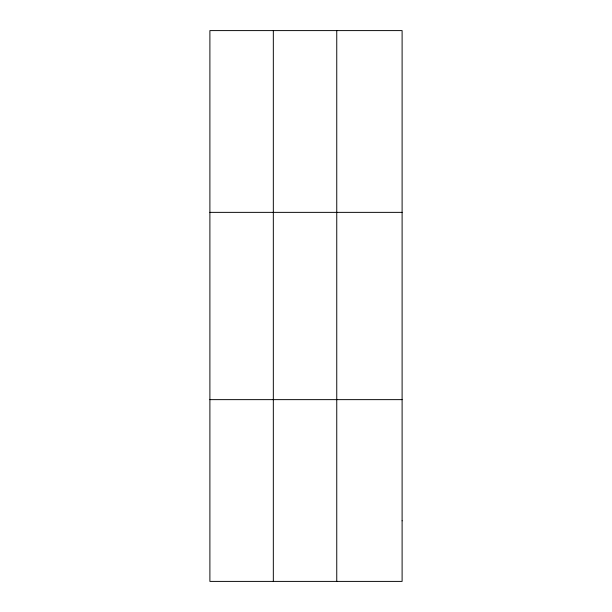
<?xml version="1.0" encoding="UTF-8"?>
<svg xmlns="http://www.w3.org/2000/svg" width="612" height="612" viewBox="0 0 612 612"><rect width="100%" height="100%" fill="white"/><g stroke="black" fill="none" stroke-linecap="round" stroke-linejoin="round"><path stroke-width="0.92" d="M273.327 581.4L273.327 30.6M336.753 581.4L336.753 30.6M209.893 212.364L402.107 212.364M209.893 399.636L402.107 399.636M402.107 520.812L402.107 581.4L209.893 581.4L209.893 30.6L402.107 30.6L402.107 520.812"/></g></svg>
